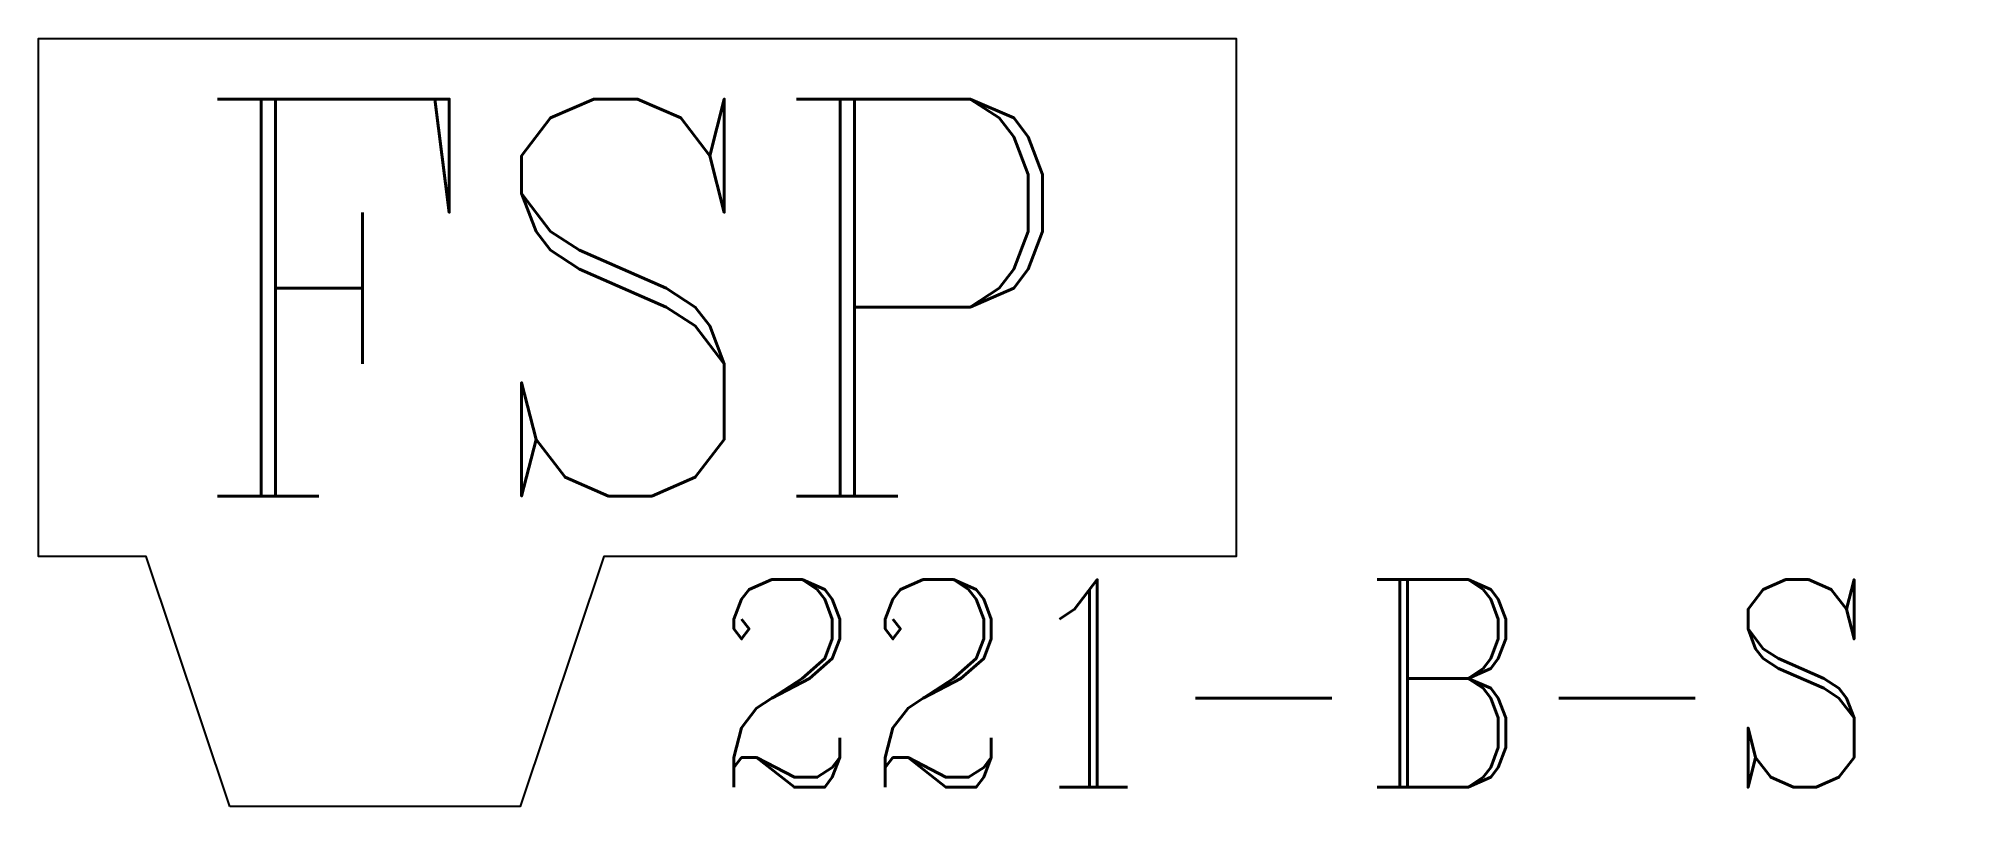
# Model space of a CAD drawing. Header units: inches. Extents: x -17.3 to 38.3, y -11.1 to 11.1.
import ezdxf

# ---------------------------------------------------------------- set-up
doc = ezdxf.new("R2010")
doc.units = ezdxf.units.IN
doc.header["$LTSCALE"] = 48
doc.header["$MEASUREMENT"] = 0
doc.styles.add('SIMPLEX85', font='SIMPLEX.shx', dxfattribs={"width": 0.85})

msp = doc.modelspace()

# ---------------------------------------------------------------- wipeouts: each hides what was drawn before it
msp.add_wipeout([(-17.295, 11.097), (38.327, 11.097), (38.327, -11.097), (-17.295, -11.097)])

# ---------------------------------------------------------------- next in the draw order: linework, layer by layer
msp.add_lwpolyline([(-11.773, -11.097), (-14.189, -3.877), (-17.295, -3.877), (-17.295, 11.097), (17.295, 11.097), (17.295, -3.877), (-0.968, -3.877), (-3.384, -11.097)], close=True)

# ---------------------------------------------------------------- next in the draw order: texts
at = {"width": 31.71563, "style": 'SIMPLEX85'}
for s, insert, char_height, attachment_point in [('{\\Fcomplex|c0;FSP}', (0, 3.61), 11.475, 5), ('{\\Fcomplex|c0;221-B-S}', (2.133, -7.538), 6, 4)]:
    msp.add_mtext(s, dxfattribs=dict(at, insert=insert, char_height=char_height, attachment_point=attachment_point))

doc.saveas('drawing.dxf')
